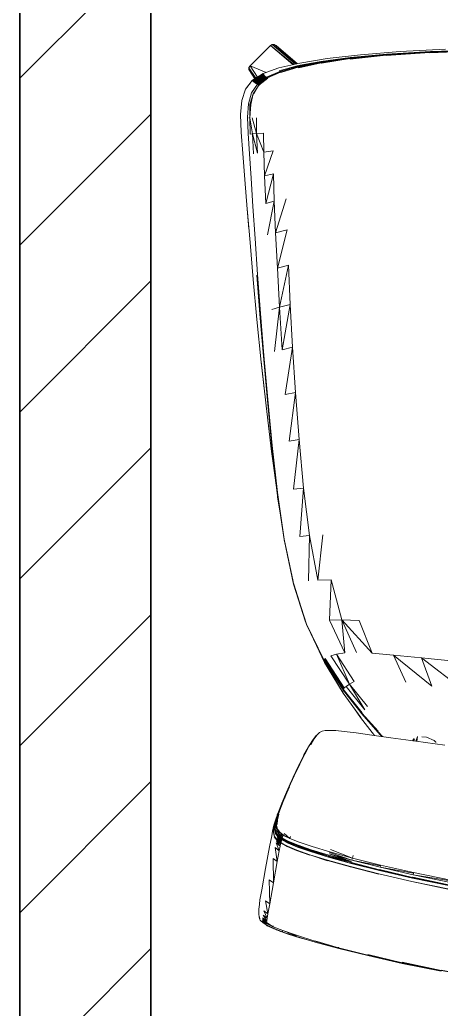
# Model space of a CAD drawing. Header units: millimetres. Extents: x 233224 to 234067, y -13631 to -11613.
# Drawn here: x 233254.7 to 233286.9, y -12121.5 to -12046.1 of the extents above; entities that cross this region are included whole.
import ezdxf

# ---------------------------------------------------------------- set-up
doc = ezdxf.new("R2010")
doc.units = ezdxf.units.MM
doc.header["$MEASUREMENT"] = 0
for name, color, linetype, lineweight, true_color in [('2D Drafting - General_Pen_No__4', 7, 'Continuous', 20, 0x029e21), ('Interior - Furniture _Pen_No__4', 7, 'Continuous', 20, 0x029e21), ('Structural - Bearing_Pen_No__107', 7, 'Continuous', 13, 0xaaaaaa)]:
    doc.layers.add(name, color=color, linetype=linetype, lineweight=lineweight, true_color=true_color)
doc.layers.add('Interior - Furniture', color=7, linetype='Continuous')
doc.layers.add('Structural - Bearing', color=7, linetype='Continuous')
doc.layers.add('Structural - Bearing_Pen_No__27', color=7, linetype='Continuous', lineweight=35)

# ---------------------------------------------------------------- blocks, each defined once
blk = doc.blocks.new('Wall_4', base_point=(226098.98, 6367.57))
at = {"layer": 'Structural - Bearing_Pen_No__107', "linetype": 'Continuous'}
h = blk.add_hatch(dxfattribs=at)
h.set_pattern_fill('MASONRY_BLOCK', color=256, style=0, pattern_type=2)
h.set_pattern_definition([(45, (0, 0), (-63.63961, 63.63961), [])])
h.paths.add_polyline_path([(225998.98, 6267.57), (225998.98, -1102.43), (226098.98, -1002.43), (226098.98, 6267.57)])
at = {"layer": 'Structural - Bearing_Pen_No__27', "linetype": 'Continuous', "flags": 128}
for points in [[(225998.98, 6267.57), (225998.98, -1102.43)], [(226098.98, -1002.43), (226098.98, 6267.57)]]:
    blk.add_lwpolyline(points, dxfattribs=at)
blk = doc.blocks.new('berjer kolsuz_2')
at = {"layer": 'Interior - Furniture _Pen_No__4', "linetype": 'Continuous'}
for p, q in [((-205.59, 243.7), (-175.86, 249.68)), ((-205.57, 243.24), (-175.86, 249.68)), ((-205.49, 244.14), (-175.78, 250.1)), ((-175.86, 249.68), (-143.39, 255.32)), ((-175.86, 249.68), (-175.84, 249.22)), ((-143.39, 255.32), (-175.84, 249.22)), ((-205.58, 243.98), (-231.82, 237.79)), ((-205.59, 243.7), (-231.82, 237.79)), ((-205.59, 243.7), (-231.79, 237.32)), ((-205.49, 244.14), (-231.68, 238.27)), ((-205.59, 243.7), (-205.57, 243.24)), ((-231.82, 237.79), (-254.17, 232.24)), ((-254, 232.75), (-231.68, 238.27)), ((-231.82, 237.79), (-231.8, 238.08)), ((-286.31, 222.63), (-272.24, 227.33)), ((-286.16, 223.7), (-272.04, 227.9)), ((-272.24, 227.33), (-254.17, 232.24)), ((-272.24, 227.33), (-272.21, 226.85)), ((-254.17, 232.24), (-272.21, 226.85)), ((-254, 232.75), (-272.04, 227.9)), ((-254.14, 231.76), (-254.17, 232.24)), ((-305.82, 216.5), (-299.76, 218.96)), ((-296.72, 219.12), (-304.11, 216.2)), ((-298.25, 219.92), (-301.42, 218.52)), ((-301.42, 218.52), (-298.52, 219.62)), ((-300.27, 218.8), (-301.42, 218.52)), ((-298.52, 219.62), (-299.29, 219.13)), ((-298.52, 219.62), (-292.4, 221.84)), ((-292.8, 221.51), (-298.52, 219.62)), ((-296.66, 220.4), (-298.52, 219.62)), ((-298.25, 219.92), (-298.52, 219.62)), ((-298.25, 219.92), (-292.53, 221.87)), ((-296.66, 220.4), (-298.25, 219.92)), ((-297.2, 219.89), (-296.73, 220.18)), ((-296.72, 219.12), (-296.89, 219.55)), ((-286.38, 223.1), (-296.72, 219.12)), ((-296.72, 219.12), (-286.31, 222.63)), ((-296.66, 220.4), (-292.53, 221.87)), ((-292.4, 221.84), (-296.66, 220.4)), ((-293.29, 221.33), (-292.8, 221.51)), ((-292.87, 221.46), (-292.8, 221.51)), ((-292.8, 221.51), (-292.4, 221.84)), ((-292.8, 221.51), (-292.36, 221.64)), ((-292.53, 221.87), (-283.56, 224.57)), ((-292.4, 221.84), (-292.53, 221.87)), ((-283.47, 224.59), (-292.4, 221.84)), ((-286.8, 223.5), (-292.4, 221.84)), ((-292.1, 221.73), (-292.36, 221.65)), ((-292.27, 221.68), (-286.16, 223.7)), ((-285.78, 223.83), (-290.01, 222.46)), ((-286.38, 223.1), (-286.31, 222.63)), ((-285.78, 223.83), (-286.16, 223.7)), ((-281.52, 225.08), (-285.78, 223.83)), ((-277.91, 226.16), (-283.56, 224.57)), ((-283.47, 224.59), (-283.42, 224.53)), ((-313.79, 211.13), (-313.3, 211.79)), ((-311.5, 213.36), (-313.3, 211.79)), ((-313.3, 211.79), (-312.75, 212.28)), ((-312.75, 212.28), (-311.5, 213.36)), ((-310.2, 214.12), (-312.73, 212.19)), ((-312.73, 212.19), (-311.5, 213.36)), ((-309.54, 214.34), (-312.44, 212.24)), ((-312.44, 212.24), (-310.2, 214.12)), ((-312.3, 212.01), (-309.54, 214.34)), ((-312.3, 212.01), (-309.25, 214.17)), ((-312.23, 211.52), (-309.25, 214.17)), ((-309.09, 213.74), (-312.23, 211.52)), ((-312.15, 210.67), (-309.09, 213.74)), ((-308.96, 212.92), (-312.15, 210.67)), ((-312, 209.35), (-308.96, 212.92)), ((-308.78, 211.63), (-312, 209.35)), ((-311.71, 207.28), (-308.78, 211.63)), ((-309.66, 214.63), (-311.5, 213.36)), ((-311.5, 213.36), (-310.2, 214.12)), ((-310.2, 214.12), (-309.54, 214.34)), ((-304.03, 217.41), (-309.66, 214.63)), ((-308.45, 215.4), (-309.66, 214.63)), ((-309.54, 214.34), (-309.25, 214.17)), ((-309.25, 214.17), (-309.09, 213.74)), ((-309.09, 213.74), (-304.11, 216.2)), ((-309.09, 213.74), (-308.96, 212.92)), ((-304.11, 216.2), (-308.96, 212.92)), ((-308.96, 212.92), (-308.78, 211.63)), ((-308.78, 211.63), (-308.48, 209.58)), ((-303.21, 217.82), (-308.45, 215.4)), ((-308.45, 215.4), (-304.03, 217.41)), ((-307.69, 215.79), (-308.45, 215.4)), ((-307.69, 215.79), (-303.21, 217.82)), ((-305.82, 216.5), (-304.03, 217.41)), ((-303.95, 215.4), (-304.11, 216.2)), ((-300.72, 218.67), (-304.03, 217.41)), ((-304.03, 217.41), (-301.32, 218.46)), ((-304.03, 217.41), (-303.21, 217.82)), ((-301.6, 218.42), (-303.21, 217.82)), ((-301.42, 218.52), (-301.68, 218.37)), ((-314.93, 206.76), (-314.87, 207.38)), ((-314.92, 205.82), (-314.93, 206.76)), ((-314.92, 205.82), (-314.88, 202.61)), ((-314.87, 207.38), (-314.79, 207.79)), ((-314.18, 210.27), (-314.79, 207.79)), ((-314.32, 210.14), (-314.62, 208.48)), ((-314.41, 209.81), (-314.48, 209.2)), ((-314.41, 209.81), (-314.32, 210.14)), ((-314.32, 210.14), (-313.79, 211.13)), ((-311.71, 207.28), (-308.48, 209.58)), ((-311.22, 204.18), (-308.48, 209.58)), ((-307.99, 206.5), (-311.22, 204.18)), ((-309.87, 196.42), (-307.99, 206.5)), ((-308.48, 209.58), (-307.99, 206.5)), ((-307.99, 206.5), (-306.64, 198.78)), ((-314.88, 202.61), (-314.79, 201.17)), ((-314.53, 199), (-314.79, 201.17)), ((-314.53, 199), (-314.05, 195.82)), ((-306.64, 198.78), (-309.87, 196.42)), ((-306.98, 180.38), (-306.64, 198.78)), ((-306.64, 198.78), (-303.79, 182.77)), ((-312.69, 187.95), (-314.05, 195.82)), ((-312.69, 187.95), (-309.74, 171.73)), ((-303.79, 182.77), (-306.98, 180.38)), ((-304.04, 164.14), (-303.79, 182.77)), ((-303.79, 182.77), (-300.88, 166.56)), ((-223.48, 175.98), (-198.16, 181.83)), ((-198.16, 181.83), (-223.46, 175.9)), ((-198.16, 181.75), (-223.46, 175.9)), ((-198.16, 181.75), (-169.48, 187.75)), ((-169.48, 187.75), (-198.16, 181.83)), ((-169.47, 187.66), (-198.16, 181.75)), ((-198.16, 181.75), (-198.16, 181.83)), ((-197.72, 179.17), (-169.1, 185.05)), ((-197.66, 178.74), (-169.1, 185.05)), ((-197.63, 178.58), (-169.03, 184.45)), ((-197.58, 178.35), (-169.03, 184.45)), ((-197.27, 176.56), (-168.72, 182.38)), ((-168.54, 181.2), (-197.27, 176.56)), ((-245.04, 170.48), (-223.53, 176.24)), ((-223.48, 175.98), (-245.04, 170.48)), ((-245.03, 170.4), (-223.48, 175.98)), ((-223.46, 175.9), (-245.03, 170.4)), ((-223.48, 175.98), (-223.46, 175.9)), ((-222.98, 173.36), (-197.72, 179.17)), ((-197.72, 179.17), (-222.9, 172.94)), ((-222.87, 172.78), (-197.63, 178.58)), ((-197.63, 178.58), (-222.82, 172.56)), ((-222.47, 170.8), (-197.27, 176.56)), ((-197.06, 175.41), (-222.47, 170.8)), ((-222.16, 169.27), (-197, 174.97)), ((-197, 174.97), (-222.14, 169.16)), ((-222.14, 169.16), (-196.97, 174.87)), ((-197.72, 179.17), (-197.66, 178.74)), ((-197.63, 178.58), (-197.58, 178.35)), ((-197.06, 175.41), (-197.27, 176.56)), ((-197, 174.97), (-168.48, 180.76)), ((-197, 174.97), (-196.97, 174.87)), ((-196.97, 174.87), (-168.48, 180.76)), ((-168.46, 180.66), (-196.97, 174.87)), ((-306.72, 155.31), (-309.74, 171.73)), ((-304.04, 164.14), (-300.88, 166.56)), ((-302.48, 155.82), (-300.88, 166.56)), ((-300.88, 166.56), (-299.35, 158.25)), ((-262.48, 165.6), (-245.04, 170.48)), ((-245.04, 170.48), (-262.47, 165.52)), ((-245.03, 170.4), (-262.47, 165.52)), ((-261.88, 163.07), (-244.5, 167.91)), ((-244.5, 167.91), (-261.78, 162.66)), ((-261.73, 162.51), (-244.36, 167.33)), ((-244.36, 167.33), (-261.68, 162.29)), ((-244.31, 167.11), (-261.55, 161.74)), ((-244.19, 166.55), (-261.55, 161.74)), ((-244.19, 166.55), (-261.27, 160.63)), ((-245.1, 170.74), (-245.04, 170.48)), ((-245.04, 170.48), (-245.03, 170.4)), ((-244.5, 167.91), (-222.98, 173.36)), ((-244.5, 167.91), (-244.4, 167.49)), ((-244.4, 167.49), (-222.98, 173.36)), ((-244.36, 167.33), (-222.87, 172.78)), ((-244.36, 167.33), (-244.31, 167.11)), ((-244.31, 167.11), (-222.87, 172.78)), ((-243.92, 165.4), (-222.47, 170.8)), ((-222.24, 169.68), (-243.92, 165.4)), ((-243.59, 163.92), (-222.16, 169.27)), ((-243.56, 163.81), (-222.16, 169.27)), ((-222.14, 169.16), (-243.56, 163.81)), ((-222.98, 173.36), (-222.9, 172.94)), ((-222.82, 172.56), (-222.87, 172.78)), ((-222.47, 170.8), (-222.24, 169.68)), ((-222.14, 169.16), (-222.16, 169.27)), ((-286.17, 158.11), (-276.14, 161.64)), ((-276.14, 161.64), (-286.08, 157.86)), ((-276.07, 161.38), (-286.04, 157.79)), ((-276.04, 161.31), (-286.04, 157.79)), ((-285.42, 155.42), (-275.44, 158.9)), ((-275.44, 158.9), (-285.26, 155.03)), ((-276.07, 161.38), (-276.14, 161.64)), ((-276.07, 161.38), (-262.54, 165.85)), ((-262.48, 165.6), (-276.07, 161.38)), ((-276.04, 161.31), (-276.07, 161.38)), ((-276.04, 161.31), (-262.48, 165.6)), ((-262.47, 165.52), (-276.04, 161.31)), ((-275.44, 158.9), (-261.88, 163.07)), ((-275.44, 158.9), (-275.3, 158.5)), ((-275.3, 158.5), (-261.88, 163.07)), ((-275.25, 158.35), (-261.73, 162.51)), ((-275.2, 158.12), (-261.73, 162.51)), ((-275.07, 157.58), (-261.68, 162.29)), ((-261.55, 161.74), (-275.07, 157.58)), ((-274.37, 155.15), (-260.89, 159.21)), ((-274.34, 155.05), (-260.89, 159.21)), ((-260.88, 159.1), (-274.34, 155.05)), ((-262.48, 165.6), (-262.47, 165.52)), ((-261.88, 163.07), (-261.78, 162.66)), ((-261.68, 162.29), (-261.73, 162.51)), ((-261.55, 161.74), (-261.68, 162.29)), ((-261.27, 160.63), (-243.92, 165.4)), ((-243.92, 165.4), (-261.01, 159.59)), ((-260.89, 159.21), (-243.59, 163.92)), ((-260.88, 159.1), (-260.89, 159.21)), ((-243.59, 163.92), (-260.88, 159.1)), ((-260.88, 159.1), (-243.56, 163.81)), ((-243.56, 163.81), (-260.35, 157.28)), ((-243.92, 165.4), (-243.68, 164.32)), ((-243.56, 163.81), (-243.59, 163.92)), ((-243.06, 161.9), (-243.56, 163.81)), ((-305.12, 146.9), (-306.72, 155.31)), ((-299.35, 158.25), (-302.48, 155.82)), ((-301.79, 152.35), (-299.35, 158.25)), ((-298.66, 154.79), (-301.79, 152.35)), ((-301.42, 150.68), (-298.66, 154.79)), ((-298.31, 153.12), (-301.42, 150.68)), ((-301.24, 150.1), (-298.31, 153.12)), ((-301.24, 150.1), (-298.14, 152.53)), ((-301.09, 149.87), (-298.14, 152.53)), ((-301.02, 149.81), (-298.01, 152.29)), ((-297.95, 152.23), (-301.02, 149.81)), ((-297.9, 151.74), (-301, 149.32)), ((-300.72, 148.42), (-297.9, 151.74)), ((-299.35, 158.25), (-298.66, 154.79)), ((-298.66, 154.79), (-298.31, 153.12)), ((-298.31, 153.12), (-298.14, 152.53)), ((-298.14, 152.53), (-293.28, 155.12)), ((-298.14, 152.53), (-298.01, 152.29)), ((-293.28, 155.12), (-298.01, 152.29)), ((-298.01, 152.29), (-297.95, 152.23)), ((-293.13, 154.8), (-297.96, 152.12)), ((-297.96, 152.12), (-293.13, 154.71)), ((-297.96, 152.12), (-297.95, 152.23)), ((-297.9, 151.74), (-297.96, 152.12)), ((-293.18, 154.88), (-297.95, 152.23)), ((-293.13, 154.8), (-297.95, 152.23)), ((-297.9, 151.74), (-297.63, 150.83)), ((-297.3, 149.93), (-292.49, 152.47)), ((-292.49, 152.47), (-297.07, 149.56)), ((-296.95, 149.41), (-292.21, 151.95)), ((-292.21, 151.95), (-296.93, 149.16)), ((-296.93, 149.16), (-292.17, 151.71)), ((-292.17, 151.71), (-296.85, 148.64)), ((-292.07, 151.19), (-296.85, 148.64)), ((-293.28, 155.12), (-286.17, 158.11)), ((-293.28, 155.12), (-293.18, 154.88)), ((-293.18, 154.88), (-286.17, 158.11)), ((-293.18, 154.88), (-293.13, 154.8)), ((-293.13, 154.8), (-286.08, 157.86)), ((-286.04, 157.79), (-293.13, 154.8)), ((-292.49, 152.47), (-285.42, 155.42)), ((-292.3, 152.1), (-292.49, 152.47)), ((-292.3, 152.1), (-285.42, 155.42)), ((-292.21, 151.95), (-285.19, 154.88)), ((-292.21, 151.95), (-292.17, 151.71)), ((-292.17, 151.71), (-285.19, 154.88)), ((-292.17, 151.71), (-292.07, 151.19)), ((-292.07, 151.19), (-285.15, 154.64)), ((-285.03, 154.12), (-292.07, 151.19)), ((-291.28, 148.97), (-284.28, 151.79)), ((-291.26, 148.86), (-284.28, 151.79)), ((-284.26, 151.68), (-291.26, 148.86)), ((-286.17, 158.11), (-286.08, 157.86)), ((-286.08, 157.86), (-286.04, 157.79)), ((-285.42, 155.42), (-285.26, 155.03)), ((-285.19, 154.88), (-275.25, 158.35)), ((-285.15, 154.64), (-285.19, 154.88)), ((-275.25, 158.35), (-285.15, 154.64)), ((-285.03, 154.12), (-285.15, 154.64)), ((-275.2, 158.12), (-285.03, 154.12)), ((-275.07, 157.58), (-285.03, 154.12)), ((-284.28, 151.79), (-274.37, 155.15)), ((-284.26, 151.68), (-284.28, 151.79)), ((-274.37, 155.15), (-284.26, 151.68)), ((-284.26, 151.68), (-274.34, 155.05)), ((-275.25, 158.35), (-275.2, 158.12)), ((-275.2, 158.12), (-275.07, 157.58)), ((-274.37, 155.15), (-274.34, 155.05)), ((-304.4, 143.4), (-305.12, 146.9)), ((-303.4, 138.83), (-304.4, 143.4)), ((-302.95, 147.38), (-303.73, 144.51)), ((-303.61, 140.93), (-303.73, 144.51)), ((-303.73, 144.51), (-303.61, 142.49)), ((-303.64, 144.44), (-303.73, 144.51)), ((-303.67, 144.33), (-302.89, 147.2)), ((-303.67, 144.33), (-303.56, 140.75)), ((-303.59, 144.62), (-302.95, 147.38)), ((-303.11, 147.6), (-301.24, 150.1)), ((-303.11, 147.6), (-302.95, 147.38)), ((-301.24, 150.1), (-302.95, 147.38)), ((-302.95, 147.38), (-302.85, 147.31)), ((-302.93, 142.23), (-302.17, 145.08)), ((-302.85, 147.31), (-302.89, 147.2)), ((-301.09, 149.87), (-302.85, 147.31)), ((-301.02, 149.81), (-302.85, 147.31)), ((-302.61, 141.86), (-302.17, 145.08)), ((-302.42, 141.7), (-301.7, 144.56)), ((-302.42, 141.42), (-301.7, 144.56)), ((-302.17, 145.08), (-300.36, 147.54)), ((-302.17, 145.08), (-301.87, 144.72)), ((-300.36, 147.54), (-301.87, 144.72)), ((-301.7, 144.56), (-299.93, 147.02)), ((-299.93, 147.02), (-301.7, 144.28)), ((-301.7, 144.28), (-301.7, 144.56)), ((-301.36, 142.94), (-299.58, 145.36)), ((-299.23, 144.55), (-301.36, 142.94)), ((-301.09, 149.87), (-301.24, 150.1)), ((-301.02, 149.81), (-301.09, 149.87)), ((-297.63, 150.83), (-300.72, 148.42)), ((-300.36, 147.54), (-300.72, 148.42)), ((-300.72, 141.87), (-298.97, 144.24)), ((-298.97, 144.24), (-300.72, 141.73)), ((-300.72, 141.73), (-298.97, 144.11)), ((-300.36, 147.54), (-297.63, 150.83)), ((-300.36, 147.54), (-297.3, 149.93)), ((-300.36, 147.54), (-300.08, 147.18)), ((-300.08, 147.18), (-297.3, 149.93)), ((-299.93, 147.02), (-296.95, 149.41)), ((-299.93, 146.76), (-296.95, 149.41)), ((-299.93, 147.02), (-299.93, 146.76)), ((-296.85, 148.64), (-299.88, 146.25)), ((-299.88, 146.25), (-296.55, 147.7)), ((-299.58, 145.36), (-299.88, 146.25)), ((-299.58, 145.36), (-296.55, 147.7)), ((-296.22, 146.84), (-299.58, 145.36)), ((-299.23, 144.55), (-299.58, 145.36)), ((-298.97, 144.24), (-296, 146.53)), ((-298.97, 144.11), (-296, 146.53)), ((-295.99, 146.41), (-298.97, 144.11)), ((-298.97, 144.24), (-298.97, 144.11)), ((-297.63, 150.83), (-297.3, 149.93)), ((-297.3, 149.93), (-297.07, 149.56)), ((-296.93, 149.16), (-296.95, 149.41)), ((-296.85, 148.64), (-296.93, 149.16)), ((-296, 146.53), (-291.28, 148.97)), ((-295.99, 146.41), (-296, 146.53)), ((-291.28, 148.97), (-295.99, 146.41)), ((-295.99, 146.41), (-291.26, 148.86)), ((-291.26, 148.86), (-295.48, 145.02)), ((-291.26, 148.86), (-291.28, 148.97)), ((-290.73, 147.35), (-291.26, 148.86)), ((-303.61, 140.93), (-303.56, 140.89)), ((-303.61, 140.93), (-303.54, 140.58)), ((-303.56, 140.75), (-303.51, 140.38)), ((-302.48, 135.8), (-303.51, 140.38)), ((-303.4, 138.83), (-302.99, 137.15)), ((-302.99, 137.15), (-301.04, 131.27)), ((-302.79, 138.66), (-302.93, 142.23)), ((-302.93, 142.23), (-302.45, 138.31)), ((-302.61, 141.86), (-302.93, 142.23)), ((-301.73, 134.09), (-302.79, 138.66)), ((-302.79, 138.66), (-302.45, 138.31)), ((-301.38, 133.73), (-302.79, 138.66)), ((-302.42, 141.7), (-302.42, 141.42)), ((-302.42, 141.42), (-302.25, 137.86)), ((-302.25, 137.86), (-302.22, 137.39)), ((-301.17, 132.84), (-302.22, 137.39)), ((-301.01, 142.17), (-302.09, 140.13)), ((-301.72, 139.41), (-301.01, 142.17)), ((-301.55, 135.92), (-301.72, 139.41)), ((-301.72, 139.41), (-301.32, 135.67)), ((-301.51, 139.15), (-301.72, 139.41)), ((-300.48, 131.42), (-301.55, 135.92)), ((-301.55, 135.92), (-301.32, 135.67)), ((-300.24, 131.18), (-301.55, 135.92)), ((-301.41, 138.96), (-300.72, 141.87)), ((-300.72, 141.73), (-301.41, 138.96)), ((-301.41, 138.96), (-301.4, 139.1)), ((-301.21, 135.48), (-301.41, 138.96)), ((-301.41, 138.96), (-300.75, 134.75)), ((-300.97, 138.08), (-301.41, 138.96)), ((-301.4, 139.1), (-300.72, 141.87)), ((-301.36, 142.94), (-301.01, 142.17)), ((-300.97, 138.08), (-300.75, 134.75)), ((-300.72, 141.73), (-300.72, 141.87)), ((-300.54, 129.91), (-302.48, 135.8)), ((-301.73, 134.09), (-301.38, 133.73)), ((-299.76, 128.2), (-301.73, 134.09)), ((-301.73, 134.09), (-300.22, 130.02)), ((-301.21, 135.5), (-301.21, 135.48)), ((-299.65, 130.36), (-301.21, 135.48)), ((-301.21, 135.48), (-300.14, 130.98)), ((-300.75, 134.75), (-301.21, 135.48)), ((-299.19, 126.98), (-301.17, 132.84)), ((-301.04, 131.27), (-300.83, 130.68)), ((-300.63, 130.19), (-300.83, 130.68)), ((-300.75, 134.75), (-299.65, 130.36)), ((-300.64, 130.19), (-300.59, 130.08)), ((-297.75, 122.8), (-300.54, 129.91)), ((-300.48, 131.42), (-300.24, 131.18)), ((-298.51, 125.59), (-300.48, 131.42)), ((-300.48, 131.42), (-298.27, 125.36)), ((-298.16, 125.19), (-300.14, 130.98)), ((-296.97, 121.07), (-299.76, 128.2)), ((-299.76, 128.2), (-299.52, 127.96)), ((-298.44, 125.06), (-299.76, 128.2)), ((-296.4, 119.89), (-299.19, 126.98)), ((-295.74, 118.54), (-298.51, 125.59)), ((-298.51, 125.59), (-298.27, 125.36)), ((-295.5, 118.32), (-298.51, 125.59)), ((-298.16, 125.19), (-295.4, 118.15)), ((-297.4, 121.93), (-297.75, 122.8)), ((-297.4, 121.93), (-293.88, 113.65)), ((-296.97, 121.07), (-296.81, 120.91)), ((-296.97, 121.07), (-296.04, 118.99)), ((-296.11, 119.17), (-296.4, 119.89)), ((-292.62, 110.94), (-296.11, 119.17)), ((-295.74, 118.54), (-295.5, 118.32)), ((-292.25, 110.32), (-295.74, 118.54)), ((-295.74, 118.54), (-292.03, 110.1)), ((-291.93, 109.94), (-295.4, 118.15)), ((-295.4, 118.15), (-291.46, 109.48)), ((-294.91, 117.65), (-295.4, 118.15)), ((-289.92, 104.85), (-293.88, 113.65)), ((-293.45, 112.79), (-293.37, 112.72)), ((-293.02, 111.86), (-293.45, 112.79)), ((-288.71, 102.18), (-292.62, 110.94)), ((-288.37, 101.58), (-292.25, 110.32)), ((-292.25, 110.32), (-292.03, 110.1)), ((-288.14, 101.37), (-292.25, 110.32)), ((-291.93, 109.94), (-288.06, 101.22)), ((-289.92, 104.85), (-289.49, 103.94)), ((-288.71, 102.18), (-284.68, 93.57)), ((-284.35, 92.99), (-288.37, 101.58)), ((-288.37, 101.58), (-284.13, 92.79)), ((-288.14, 101.37), (-288.37, 101.58)), ((-284.06, 92.65), (-288.06, 101.22)), ((-288.06, 101.22), (-283.65, 92.25)), ((-284.68, 93.57), (-280.79, 85.78)), ((-284.35, 92.99), (-284.13, 92.79)), ((-280.28, 85.03), (-284.35, 92.99)), ((-284.07, 92.67), (-284.06, 92.65)), ((-280.22, 84.89), (-284.06, 92.65)), ((-279.86, 84.53), (-284.06, 92.65)), ((-283.65, 92.25), (-284.06, 92.65)), ((-283.65, 92.25), (-279.86, 84.53)), ((-280.79, 85.78), (-280.49, 85.21)), ((-280.49, 85.21), (-277.04, 78.93)), ((-280.49, 85.21), (-277.2, 79.37)), ((-280.28, 85.03), (-280.49, 85.21)), ((-280.22, 84.89), (-276.79, 78.63)), ((-280.22, 84.89), (-276.49, 78.29)), ((-279.86, 84.53), (-280.22, 84.89)), ((-279.86, 84.53), (-276.49, 78.29)), ((-277.04, 78.93), (-274.04, 74.16)), ((-277.04, 78.93), (-276.87, 78.77)), ((-273.8, 73.86), (-276.79, 78.63)), ((-273.57, 73.56), (-276.79, 78.63)), ((-276.49, 78.29), (-276.79, 78.63)), ((-276.49, 78.29), (-273.57, 73.56)), ((-275.38, 77.52), (-272.68, 72.89)), ((-273.57, 73.56), (-275.38, 77.52)), ((-173.14, 77.87), (-195.31, 74.8)), ((-179.79, 75.49), (-179.97, 75.35)), ((-274.04, 74.16), (-273.53, 73.51)), ((-273.8, 73.86), (-273.57, 73.56)), ((-273.57, 73.56), (-272.68, 72.89)), ((-273.57, 73.56), (-271.12, 70.36)), ((-272.68, 72.89), (-270.54, 69.84)), ((-271.12, 70.36), (-272.68, 72.89)), ((-270.54, 69.84), (-271.12, 70.36)), ((-270.54, 69.84), (-268.64, 67.98)), ((-266.7, 66.98), (-268.64, 67.98)), ((-240.74, 68.4), (-249.76, 67.29)), ((-240.74, 68.4), (-228.7, 70.07)), ((-237.29, 56.77), (-226.61, 70.37)), ((-223.76, 68.3), (-236.06, 54.24)), ((-228.7, 70.07), (-214.25, 72.15)), ((-224.1, 67.41), (-220.52, 71.25)), ((-224.1, 67.41), (-220.78, 71.21)), ((-224.08, 67.79), (-221.14, 71.16)), ((-221.28, 71.14), (-223.76, 68.3)), ((-195.31, 74.8), (-214.25, 72.15)), ((-197.79, 74.46), (-196.4, 72.72)), ((-197.67, 74.48), (-196.27, 72.86)), ((-197.65, 74.48), (-196.27, 72.86)), ((-197.62, 74.48), (-196.3, 72.95)), ((-196.55, 73.67), (-197.28, 74.53)), ((-196.56, 73.71), (-197.27, 74.53)), ((-196.54, 73.64), (-196.85, 74.59)), ((-196.36, 73.04), (-196.54, 73.64)), ((-196.26, 72.9), (-196.27, 72.86)), ((-195.15, 74.82), (-193.96, 71.16)), ((-194.32, 74.95), (-193.85, 71.18)), ((-190.5, 71.28), (-187.01, 71.59)), ((-187.01, 71.59), (-181.32, 74.28)), ((-181.32, 74.28), (-179.97, 75.35)), ((-264.29, 66.56), (-266.7, 66.98)), ((-264.29, 66.56), (-261, 66.45)), ((-256.32, 66.67), (-261, 66.45)), ((-249.76, 67.29), (-256.32, 66.67)), ((-236.36, 53.38), (-224.1, 67.41)), ((-236.36, 53.38), (-223.91, 67.04)), ((-236.34, 53.76), (-224.08, 67.79)), ((-224.1, 67.41), (-223.91, 67.04)), ((-250.73, 35.32), (-236.34, 53.76)), ((-250.73, 34.93), (-236.36, 53.38)), ((-250.73, 34.93), (-236.13, 53.07)), ((-250.7, 37.99), (-237.2, 56.77)), ((-236.06, 54.24), (-250.49, 35.75)), ((-243.85, 47.53), (-237.29, 56.77)), ((-236.36, 53.38), (-236.13, 53.07)), ((-234.2, 50.79), (-248.28, 33.03)), ((-234.2, 50.79), (-245.9, 31.22)), ((-245.9, 31.22), (-232.09, 48.31)), ((-264.77, 14.79), (-250.71, 37.77)), ((-262.06, 19.21), (-250.7, 37.99)), ((-265.41, 12.56), (-250.73, 35.32)), ((-265.39, 12.17), (-250.47, 34.7)), ((-265.3, 12.88), (-250.56, 35.66)), ((-250.47, 34.7), (-265.09, 12)), ((-249.72, 34.13), (-265.09, 12)), ((-249.72, 34.13), (-264.25, 11.62)), ((-259.98, 9.73), (-245.9, 31.22)), ((-255.76, 8.46), (-245.9, 31.22)), ((-250.47, 34.7), (-250.73, 34.93)), ((-250.49, 35.75), (-250.56, 35.66)), ((-250.47, 34.7), (-249.72, 34.13)), ((-249.72, 34.13), (-248.28, 33.03)), ((-245.9, 31.22), (-248.28, 33.03)), ((-242.11, 29.24), (-245.9, 31.22)), ((-183.05, 32.86), (-212.23, 9.12)), ((-157.27, 36.94), (-190.89, 11.27)), ((-183.05, 32.86), (-190.89, 11.27)), ((-242.11, 29.24), (-255.76, 8.46)), ((-202.7, 29.6), (-212.23, 9.12)), ((-278.57, -14.39), (-265.41, 12.56)), ((-278.54, -14.17), (-265.35, 12.79)), ((-264.77, 14.79), (-277.29, -11.59)), ((-265.3, 12.88), (-265.35, 12.79)), ((-255.76, 8.46), (-259.98, 9.73)), ((-249.45, 7.45), (-255.76, 8.46)), ((-251.5, -17.81), (-228.43, 7.68)), ((-238.51, -17.38), (-228.43, 7.68)), ((-212.23, 9.12), (-228.43, 7.68)), ((-190.89, 11.27), (-212.23, 9.12)), ((-163.43, 13.97), (-190.89, 11.27)), ((-278.51, -14.09), (-269.23, 4.85)), ((-249.45, 7.45), (-261.14, -17.61)), ((-251.5, -17.81), (-249.45, 7.45)), ((-251.5, -17.81), (-240.52, 7.07)), ((-288.36, -45.44), (-278.57, -14.39)), ((-288.35, -45.12), (-278.54, -14.17)), ((-278.54, -14.17), (-278.51, -14.09)), ((-279.24, -16.38), (-288.37, -45.12)), ((-261.14, -17.61), (-259.83, -48.22)), ((-251.5, -17.81), (-261.14, -17.61)), ((-251.5, -17.81), (-259.83, -48.22)), ((-238.51, -17.38), (-251.5, -17.81)), ((-288.37, -45.12), (-295.57, -78.99)), ((-288.38, -45.2), (-288.35, -45.12)), ((-295.5, -79.34), (-288.71, -47.12)), ((-288.38, -45.52), (-295.48, -79.33)), ((-288.38, -45.52), (-288.36, -45.44)), ((-277.07, -47.49), (-276.26, -82.05)), ((-269.89, -47.96), (-276.26, -82.05)), ((-269.89, -47.96), (-259.83, -48.22)), ((-269.89, -47.96), (-266, -82.54)), ((-294.8, -75.39), (-295.55, -78.9)), ((-300.83, -114.48), (-295.57, -78.99)), ((-300.7, -114.86), (-295.5, -79.34)), ((-295.55, -78.9), (-295.57, -78.99)), ((-295.5, -79.44), (-295.48, -79.33)), ((-280.85, -118.32), (-283.66, -81.46)), ((-276.26, -82.05), (-283.66, -81.46)), ((-276.26, -82.05), (-280.85, -118.32)), ((-296.82, -87.44), (-300.83, -114.37)), ((-299.15, -103.12), (-300.6, -112.21)), ((-300.57, -111.61), (-298.79, -100.64)), ((-305.2, -146.59), (-300.51, -111.1)), ((-300.61, -112.81), (-300.26, -110.6)), ((-300.51, -111.1), (-299.6, -105.64)), ((-300.83, -114.37), (-304.88, -150.23)), ((-304.65, -150.69), (-300.7, -114.86)), ((-284.23, -155.21), (-288.38, -117.45)), ((-280.85, -118.32), (-288.38, -117.45)), ((-280.85, -118.32), (-284.23, -155.21)), ((-305.18, -146.09), (-303.48, -133.61)), ((-305.18, -146.09), (-309.4, -180.95)), ((-304.88, -150.23), (-308.38, -185.15)), ((-308.08, -185.72), (-304.65, -150.69)), ((-304.87, -150.15), (-304.88, -150.23)), ((-308.4, -185.16), (-305.03, -151.77)), ((-291.88, -154), (-286.97, -191.17)), ((-284.23, -155.21), (-291.88, -154)), ((-284.23, -155.21), (-286.97, -191.17)), ((-309.4, -180.95), (-313.08, -214.81)), ((-311.46, -218.91), (-308.4, -185.16)), ((-311.06, -219.44), (-308.08, -185.72)), ((-308.39, -185.25), (-308.38, -185.15)), ((-310.36, -189.82), (-313.11, -214.36)), ((-294.79, -189.62), (-286.97, -191.17)), ((-294.79, -189.62), (-289.19, -225.67)), ((-286.97, -191.17), (-289.19, -225.67)), ((-313.11, -214.36), (-316.38, -246.79)), ((-314.11, -250.91), (-311.46, -218.91)), ((-313.63, -251.44), (-311.06, -219.44)), ((-299.14, -256.12), (-302.85, -222.32)), ((-297.18, -223.83), (-299.14, -256.12)), ((-290.94, -258.18), (-297.18, -223.83)), ((-289.19, -225.67), (-297.18, -223.83)), ((-289.19, -225.67), (-290.94, -258.18)), ((-316.38, -246.79), (-319.2, -277.32)), ((-316.41, -280.76), (-314.11, -250.91)), ((-315.84, -281.25), (-313.63, -251.44)), ((-299.14, -256.12), (-305.01, -254.46)), ((-299.14, -256.12), (-300.75, -286.01)), ((-292.32, -288.18), (-299.14, -256.12)), ((-290.94, -258.18), (-299.14, -256.12)), ((-290.94, -258.18), (-292.32, -288.18)), ((-319.2, -277.32), (-321.63, -305.52)), ((-315.84, -281.25), (-317.76, -308.49)), ((-302.09, -313.01), (-300.75, -286.01)), ((-300.75, -286.01), (-293.42, -315.12)), ((-292.32, -288.18), (-300.75, -286.01)), ((-321.63, -305.52), (-323.7, -331.11)), ((-317.76, -308.49), (-319.43, -332.99)), ((-323.7, -330.87), (-322.46, -315.76)), ((-308.35, -311.3), (-303.12, -336.98)), ((-303.12, -336.98), (-302.09, -313.01)), ((-302.09, -313.01), (-293.42, -315.12)), ((-302.09, -313.01), (-294.19, -338.96)), ((-325.49, -353.68), (-323.7, -330.87)), ((-319.43, -332.99), (-320.86, -354.59)), ((-310.52, -356.49), (-309.59, -335.42)), ((-303.79, -357.84), (-309.59, -335.42)), ((-303.12, -336.98), (-309.59, -335.42)), ((-303.12, -336.98), (-303.79, -357.84)), ((-327, -373.39), (-325.49, -353.68)), ((-320.86, -354.59), (-322.07, -373.16)), ((-311.14, -374.41), (-310.52, -356.49)), ((-304.08, -375.49), (-310.52, -356.49)), ((-303.79, -357.84), (-310.52, -356.49)), ((-327, -373.39), (-328.29, -389.73)), ((-322.07, -373.16), (-323.12, -388.55)), ((-318.96, -373.22), (-319.79, -388.32)), ((-316, -373.67), (-319.79, -388.32)), ((-316, -373.67), (-316.63, -388.59)), ((-316.63, -388.59), (-311.14, -374.41)), ((-311.44, -389.04), (-311.14, -374.41)), ((-304.08, -375.49), (-311.14, -374.41)), ((-328.29, -389.73), (-328.79, -403.08)), ((-323.12, -388.55), (-323.52, -401.15)), ((-321.44, -388.2), (-321.76, -400.63)), ((-319.79, -388.32), (-321.76, -400.63)), ((-321.44, -388.2), (-319.79, -388.32)), ((-316.63, -388.59), (-320.04, -400.65)), ((-319.79, -388.32), (-316.63, -388.59)), ((-316.63, -388.59), (-316.72, -400.72)), ((-316.63, -388.59), (-311.44, -389.04)), ((-328.79, -403.08), (-327.92, -413.84)), ((-323.52, -401.15), (-322.78, -411.36)), ((-321.76, -400.63), (-322.43, -400.65)), ((-321.76, -400.63), (-321, -410.7)), ((-321.67, -410.77), (-321.76, -400.63)), ((-327.92, -413.84), (-325.15, -422.41)), ((-322.78, -411.36), (-320.42, -419.59)), ((-321, -410.7), (-321.67, -410.77)), ((-319.33, -418.93), (-321.67, -410.77)), ((-319.33, -418.93), (-321, -410.7)), ((-325.15, -422.41), (-321.32, -427.34)), ((-325.13, -422.36), (-319.94, -429.13)), ((-320.42, -419.59), (-315.97, -426.19)), ((-318.71, -418.8), (-319.33, -418.93)), ((-314.95, -425.52), (-319.33, -418.93)), ((-314.95, -425.52), (-318.71, -418.8)), ((-319.94, -429.13), (-319.76, -428.92)), ((-319.89, -429.18), (-319.94, -429.13)), ((-311.69, -434.47), (-319.94, -429.13)), ((-316.65, -431.26), (-319.89, -429.18)), ((-319.76, -428.92), (-319.41, -428.62)), ((-311.69, -434.47), (-319.76, -428.92)), ((-311.58, -434.27), (-319.76, -428.92)), ((-319.41, -428.62), (-318.94, -428.25)), ((-319.41, -428.62), (-311.29, -433.96)), ((-319.41, -428.62), (-311.58, -434.27)), ((-318.94, -428.25), (-318.42, -427.87)), ((-318.94, -428.25), (-311.29, -433.96)), ((-310.94, -433.59), (-318.94, -428.25)), ((-318.42, -427.87), (-317.9, -427.5)), ((-310.94, -433.59), (-318.42, -427.87)), ((-310.59, -433.2), (-318.42, -427.87)), ((-317.9, -427.5), (-317.44, -427.18)), ((-310.59, -433.2), (-317.9, -427.5)), ((-310.26, -432.84), (-317.9, -427.5)), ((-317.44, -427.18), (-317.08, -426.94)), ((-317.44, -427.18), (-309.99, -432.52)), ((-317.44, -427.18), (-310.26, -432.84)), ((-317.08, -426.94), (-316.88, -426.8)), ((-317.08, -426.94), (-309.99, -432.52)), ((-309.78, -432.27), (-317.08, -426.94)), ((-316.88, -426.8), (-316.79, -426.76)), ((-309.78, -432.27), (-316.88, -426.8)), ((-309.68, -432.15), (-316.88, -426.8)), ((-316.79, -426.76), (-316.75, -426.74)), ((-309.68, -432.15), (-316.79, -426.76)), ((-309.62, -432.09), (-316.79, -426.76)), ((-316.75, -426.74), (-316.72, -426.72)), ((-316.75, -426.74), (-309.6, -432.08)), ((-316.75, -426.74), (-309.62, -432.09)), ((-316.72, -426.72), (-316.63, -426.65)), ((-316.72, -426.72), (-309.5, -432.02)), ((-316.72, -426.72), (-309.56, -432.07)), ((-316.72, -426.72), (-309.6, -432.08)), ((-316.63, -426.65), (-316.51, -426.57)), ((-309.5, -432.02), (-316.63, -426.65)), ((-316.63, -426.65), (-309.39, -431.93)), ((-309.39, -431.93), (-316.51, -426.57)), ((-316.51, -426.57), (-309.28, -431.84)), ((-316.38, -426.48), (-309.18, -431.75)), ((-316.38, -426.48), (-309.28, -431.84)), ((-316.25, -426.38), (-316.16, -426.32)), ((-309.18, -431.75), (-316.25, -426.38)), ((-316.16, -426.32), (-316.08, -426.26)), ((-309.18, -431.75), (-316.16, -426.32)), ((-309.1, -431.68), (-316.16, -426.32)), ((-316.08, -426.26), (-316.04, -426.22)), ((-316.08, -426.26), (-309.04, -431.61)), ((-309.1, -431.68), (-316.08, -426.26)), ((-316.04, -426.22), (-316, -426.2)), ((-316.04, -426.22), (-309, -431.58)), ((-316.04, -426.22), (-309.04, -431.61)), ((-316, -426.2), (-315.97, -426.18)), ((-316, -426.2), (-309, -431.58)), ((-308.97, -431.54), (-316, -426.2)), ((-316, -426.2), (-310.99, -429.98)), ((-315.97, -426.19), (-315.96, -426.2)), ((-315.96, -426.2), (-315.93, -426.18)), ((-308.94, -431.54), (-315.96, -426.2)), ((-315.93, -426.18), (-308.91, -431.53)), ((-315.93, -426.18), (-308.94, -431.54)), ((-315.85, -426.14), (-315.7, -426.03)), ((-315.85, -426.14), (-308.7, -431.39)), ((-315.85, -426.14), (-308.84, -431.48)), ((-315.7, -426.03), (-315.5, -425.9)), ((-308.7, -431.39), (-315.7, -426.03)), ((-315.7, -426.03), (-308.53, -431.26)), ((-315.5, -425.9), (-315.28, -425.76)), ((-308.53, -431.26), (-315.5, -425.9)), ((-315.5, -425.9), (-308.34, -431.12)), ((-315.28, -425.76), (-315.1, -425.63)), ((-315.28, -425.76), (-308.17, -430.98)), ((-315.28, -425.76), (-308.34, -431.12)), ((-315.1, -425.63), (-314.95, -425.52)), ((-308.17, -430.98), (-315.1, -425.63)), ((-314.95, -425.52), (-314.44, -425.36)), ((-308.17, -430.98), (-314.95, -425.52)), ((-308.04, -430.87), (-314.95, -425.52)), ((-317.32, -430.83), (-322.54, -438.77)), ((-317.12, -430.96), (-322.54, -438.77)), ((-322.51, -437.36), (-322.54, -438.77)), ((-317.95, -430.43), (-322.51, -437.36)), ((-317.86, -430.48), (-322.51, -437.36)), ((-321.62, -440.16), (-316.03, -431.66)), ((-321.62, -440.16), (-309.38, -435.31)), ((-311.58, -434.52), (-311.69, -434.47)), ((-311.58, -434.52), (-299.66, -438.81)), ((-309.18, -431.75), (-309.28, -431.84)), ((-309.1, -431.68), (-309.18, -431.75)), ((-309.04, -431.61), (-309.1, -431.68)), ((-298.99, -436.08), (-309.1, -431.68)), ((-298.99, -436.08), (-309.04, -431.61)), ((-308.94, -431.54), (-308.91, -431.53)), ((-308.94, -431.54), (-298.87, -435.93)), ((-308.91, -431.53), (-308.84, -431.48)), ((-308.91, -431.53), (-298.84, -435.92)), ((-308.91, -431.53), (-298.87, -435.93)), ((-308.7, -431.39), (-308.84, -431.48)), ((-308.53, -431.26), (-308.7, -431.39)), ((-298.52, -435.67), (-308.7, -431.39)), ((-298.37, -435.54), (-308.53, -431.26)), ((-308.53, -431.26), (-298.52, -435.67)), ((-308.34, -431.12), (-298.37, -435.54)), ((-299.34, -436.47), (-299.36, -436.46)), ((-299.34, -436.47), (-295.87, -437.41)), ((-285.57, -440.2), (-299.34, -436.47)), ((-298.95, -436.02), (-298.99, -436.08)), ((-285.36, -439.84), (-298.99, -436.08)), ((-285.36, -439.84), (-298.95, -436.02)), ((-298.87, -435.93), (-285.28, -439.69)), ((-298.37, -435.54), (-298.52, -435.67)), ((-298.23, -435.41), (-298.37, -435.54)), ((-284.8, -439.22), (-298.37, -435.54)), ((-284.8, -439.22), (-298.23, -435.41)), ((-284.8, -439.22), (-298.13, -435.29)), ((-322.54, -438.77), (-321.6, -440.25)), ((-322.42, -439.02), (-322.54, -438.77)), ((-322.42, -439.02), (-321.6, -440.25)), ((-321.62, -440.16), (-321.6, -440.25)), ((-321.62, -440.16), (-306.08, -455.77)), ((-321.6, -440.25), (-306.08, -455.77)), ((-289.03, -441.2), (-306.02, -455.76)), ((-288.31, -441.36), (-306.02, -455.76)), ((-287.08, -441.64), (-304.64, -456.67)), ((-286.67, -441.73), (-304.64, -456.67)), ((-285.98, -441.89), (-303.23, -456.65)), ((-285.89, -441.91), (-303.23, -456.65)), ((-301.81, -455.69), (-285.74, -441.94)), ((-299.66, -438.81), (-283.58, -442.43)), ((-267.76, -443.61), (-285.57, -440.2)), ((-267.76, -443.61), (-285.56, -440.19)), ((-285.36, -439.84), (-285.33, -439.78)), ((-267.74, -443.3), (-285.36, -439.84)), ((-285.33, -439.78), (-267.72, -443.24)), ((-267.74, -443.3), (-285.33, -439.78)), ((-285.28, -439.69), (-267.69, -443.15)), ((-284.8, -439.22), (-284.72, -439.11)), ((-267.4, -442.74), (-284.8, -439.22)), ((-267.4, -442.74), (-284.72, -439.11)), ((-267.35, -442.63), (-284.72, -439.11)), ((-267.35, -442.63), (-284.49, -438.79)), ((-278.15, -441.62), (-284.19, -440.56)), ((-262.77, -445.75), (-283.58, -442.43)), ((-274.65, -442.29), (-283.44, -440.86)), ((-267.71, -443.62), (-267.76, -443.61)), ((-267.74, -443.3), (-267.72, -443.24)), ((-267.72, -443.24), (-245.46, -446.29)), ((-245.46, -446.35), (-267.72, -443.24)), ((-245.33, -446.64), (-267.71, -443.62)), ((-267.69, -443.15), (-267.68, -443.15)), ((-267.59, -443.16), (-267.68, -443.15)), ((-245.44, -446.22), (-267.59, -443.16)), ((-267.35, -442.63), (-267.18, -442.31)), ((-245.32, -445.76), (-267.35, -442.63)), ((-245.32, -445.76), (-267.18, -442.31)), ((-237.28, -448.69), (-262.77, -445.75)), ((-245.46, -446.29), (-217.87, -448.86)), ((-217.86, -448.92), (-245.46, -446.29)), ((-245.46, -446.29), (-245.46, -446.35)), ((-217.88, -448.81), (-245.44, -446.22)), ((-217.6, -449.18), (-245.33, -446.64)), ((-245.22, -445.46), (-245.32, -445.76)), ((-217.94, -448.4), (-245.32, -445.76)), ((-217.94, -448.4), (-245.22, -445.46)), ((-207.19, -451.14), (-237.28, -448.69)), ((-217.89, -448.14), (-217.94, -448.4)), ((-184.51, -450.48), (-217.94, -448.4)), ((-184.51, -450.48), (-217.89, -448.14)), ((-217.88, -448.8), (-217.89, -448.8)), ((-189.72, -450.49), (-217.88, -448.81)), ((-217.87, -448.86), (-184.31, -450.85)), ((-184.29, -450.91), (-217.87, -448.86)), ((-217.87, -448.86), (-217.86, -448.92)), ((-183.95, -451.14), (-217.6, -449.18)), ((-172.55, -453.03), (-207.19, -451.14)), ((-184.36, -450.81), (-189.72, -450.49)), ((-184.51, -450.48), (-184.51, -450.24)), ((-144.34, -451.86), (-184.51, -450.24)), ((-144.34, -451.86), (-184.51, -450.48)), ((-144.16, -452.16), (-184.36, -450.81)), ((-184.29, -450.91), (-184.31, -450.85)), ((-184.31, -450.85), (-144.1, -452.18)), ((-144.09, -452.24), (-184.31, -450.85)), ((-143.76, -452.44), (-183.95, -451.14)), ((-306.08, -455.77), (-306.02, -455.76)), ((-306.08, -455.77), (-304.85, -456.58)), ((-306.02, -455.76), (-304.85, -456.58)), ((-304.85, -456.58), (-304.64, -456.67)), ((-304.64, -456.67), (-303.23, -456.65)), ((-301.81, -455.69), (-303.23, -456.65))]:
    blk.add_line(p, q, dxfattribs=at)
blk.add_point((-196.55, 73.67), dxfattribs=at)

msp = doc.modelspace()

# ---------------------------------------------------------------- linework, layer by layer
at = {"layer": '2D Drafting - General_Pen_No__4', "linetype": 'Continuous'}
msp.add_line((233264.727, -12350.487), (233264.727, -11623.487), dxfattribs=at)

# ---------------------------------------------------------------- block references
at = {"layer": 'Interior - Furniture', "color": 104, "linetype": 'Continuous', "lineweight": 20, "true_color": 0x029e21, "xscale": -0.1, "yscale": 0.1, "zscale": 100, "rotation": 180}
msp.add_blockref('berjer kolsuz_2', (233304.449, -12093.595), dxfattribs=at)
at = {"layer": 'Structural - Bearing', "xscale": 0.1, "yscale": 0.1, "zscale": 0.1}
msp.add_blockref('Wall_4', (233264.727, -11613.487), dxfattribs=at)

doc.saveas('drawing.dxf')
